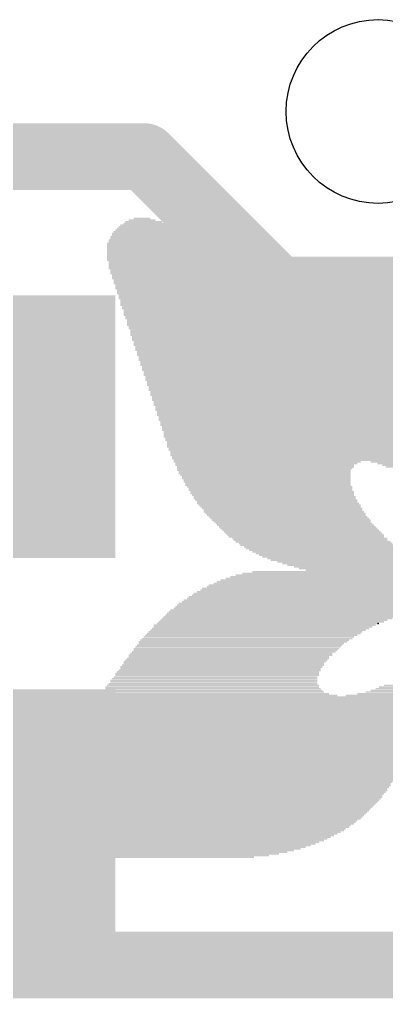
# Model space of a CAD drawing. Extents: x -4.5 to 52.1, y -1.8 to 26.3.
# Drawn here: x 3.08 to 4.477, y 10.003 to 13.73 of the extents above; entities that cross this region are included whole.
import ezdxf

# ---------------------------------------------------------------- set-up
doc = ezdxf.new("R2010")
doc.units = 0
for name, color, linetype in [('1', 12, 'CONTINUOUS'), ('20', 53, 'CONTINUOUS'), ('22', 6, 'CONTINUOUS'), ('23', 40, 'CONTINUOUS')]:
    doc.layers.add(name, color=color, linetype=linetype)

# ---------------------------------------------------------------- blocks, each defined once
blk = doc.blocks.new('RECT')
blk.add_solid([(-0.5, -0.5), (0.5, -0.5), (-0.5, 0.5), (0.5, 0.5)])

msp = doc.modelspace()

# ---------------------------------------------------------------- linework, layer by layer
at = {"layer": '1', "const_width": 0.254}
for points in [[(1.27, 13.208), (3.556, 13.208)], [(3.556, 13.208), (4.064, 12.7)], [(4.064, 12.7), (5.19, 12.7)], [(2.995, 10.13), (2.445, 10.68)], [(5.22, 10.13), (2.995, 10.13)]]:
    msp.add_lwpolyline(points, dxfattribs=at)
at = {"layer": '1', "const_width": 0.127}
for points in [[(3.6009, 13.2529, 1), (3.5111, 13.1631)], [(3.556, 13.1445, 1), (3.556, 13.2715)], [(4.064, 12.7635, 1), (4.064, 12.6365)], [(4.0191, 12.6551, 1), (4.1089, 12.7449)], [(2.9501, 10.0851, 1), (3.0399, 10.1749)]]:
    msp.add_lwpolyline(points, format="xyb", dxfattribs=at)
at = {"layer": '20'}
msp.add_circle((4.445, 13.38), 0.35, dxfattribs=at)
at = {"layer": '23'}
msp.add_point((4.445, 11.43), dxfattribs=at)

# ---------------------------------------------------------------- block references
at = {"layer": '1', "xscale": 2}
for p in [(2.445, 12.18), (2.445, 10.68)]:
    msp.add_blockref('RECT', p, dxfattribs=at)
at = {"layer": '22'}
for p, xscale, yscale in [((3.5465, 12.9731), 0.0635, 0.0063), ((3.5751, 12.935), 0.2477, 0.0063), ((3.5687, 12.9413), 0.2222, 0.0064), ((3.5624, 12.9477), 0.1969, 0.0063), ((3.5592, 12.954), 0.1651, 0.0064), ((3.5529, 12.9604), 0.1397, 0.0063), ((3.5465, 12.9667), 0.1016, 0.0064), ((3.6132, 12.9032), 0.3747, 0.0064), ((3.6227, 12.8969), 0.3937, 0.0063), ((3.5973, 12.9159), 0.3302, 0.0064), ((3.6037, 12.9096), 0.3429, 0.0063), ((3.5878, 12.9223), 0.2985, 0.0063), ((3.5846, 12.9286), 0.2794, 0.0064), ((3.6449, 12.8778), 0.4636, 0.0064), ((3.6544, 12.8715), 0.4826, 0.0063), ((3.6608, 12.8651), 0.4953, 0.0064), ((3.6735, 12.8588), 0.5207, 0.0063), ((3.6386, 12.8841), 0.4381, 0.0063), ((3.6259, 12.8905), 0.4127, 0.0064), ((3.6798, 12.8524), 0.5334, 0.0064), ((3.6925, 12.846), 0.5588, 0.0063), ((3.7116, 12.8334), 0.5969, 0.0063), ((3.7211, 12.827), 0.616, 0.0064), ((3.7306, 12.8207), 0.635, 0.0063), ((3.7021, 12.8397), 0.5779, 0.0064), ((3.7402, 12.8143), 0.6541, 0.0064), ((3.7624, 12.8016), 0.6858, 0.0064), ((3.7719, 12.7953), 0.7048, 0.0063), ((3.7814, 12.7889), 0.7239, 0.0064), ((3.7529, 12.8079), 0.6667, 0.0063), ((3.791, 12.7826), 0.7429, 0.0063), ((3.8227, 12.7635), 0.7938, 0.0064), ((3.8037, 12.7762), 0.7557, 0.0064), ((3.8132, 12.7698), 0.7747, 0.0063), ((3.8354, 12.7572), 0.8064, 0.0063), ((3.8545, 12.7445), 0.8445, 0.0063), ((3.845, 12.7508), 0.8255, 0.0064), ((3.8735, 12.7317), 0.87, 0.0063), ((3.883, 12.7254), 0.889, 0.0064), ((3.8672, 12.7381), 0.8573, 0.0064), ((3.8926, 12.7191), 0.8953, 0.0063), ((3.8989, 12.7127), 0.908, 0.0064), ((3.9053, 12.7064), 0.9207, 0.0063), ((3.9148, 12.7), 0.9271, 0.0064), ((3.9211, 12.6936), 0.9398, 0.0063), ((3.9275, 12.6873), 0.9525, 0.0064), ((3.937, 12.681), 0.9588, 0.0063), ((3.9434, 12.6746), 0.9715, 0.0064), ((3.9497, 12.6683), 0.9842, 0.0063), ((3.9624, 12.6555), 0.997, 0.0063), ((3.9656, 12.6492), 1.0033, 0.0064), ((3.9719, 12.6429), 1.016, 0.0063), ((3.9561, 12.6619), 0.9843, 0.0064), ((3.9783, 12.6365), 1.016, 0.0064), ((3.9815, 12.6302), 1.0223, 0.0063), ((4.0005, 12.6111), 1.0478, 0.0064), ((3.991, 12.6238), 1.0287, 0.0064), ((3.9942, 12.6174), 1.0351, 0.0063), ((4.0037, 12.6048), 1.0541, 0.0063), ((4.0101, 12.5984), 1.0541, 0.0064), ((4.0132, 12.5921), 1.0604, 0.0063), ((4.0196, 12.5857), 1.0605, 0.0064), ((4.0227, 12.5793), 1.0668, 0.0063), ((4.029, 12.573), 1.0795, 0.0064), ((4.0323, 12.5667), 1.0859, 0.0063), ((4.0386, 12.5603), 1.0858, 0.0064), ((4.0418, 12.554), 1.0922, 0.0063), ((4.045, 12.5476), 1.0859, 0.0064), ((4.0513, 12.5412), 1.0986, 0.0063), ((4.0513, 12.5349), 1.0986, 0.0064), ((4.0545, 12.5286), 1.1049, 0.0063), ((4.0609, 12.5222), 1.1049, 0.0064), ((4.064, 12.5159), 1.1112, 0.0063), ((4.0672, 12.5095), 1.1176, 0.0064), ((4.0735, 12.5031), 1.1176, 0.0063), ((4.0735, 12.4968), 1.1176, 0.0064), ((4.0767, 12.4905), 1.124, 0.0063), ((4.0831, 12.4841), 1.1239, 0.0064), ((4.0863, 12.4778), 1.1303, 0.0063), ((4.0863, 12.4714), 1.1303, 0.0064), ((4.0957, 12.4587), 1.1367, 0.0064), ((4.0957, 12.4524), 1.1367, 0.0063), ((4.0926, 12.465), 1.1303, 0.0063), ((4.1021, 12.446), 1.1366, 0.0064), ((4.1021, 12.4397), 1.1366, 0.0063), ((4.1053, 12.4333), 1.143, 0.0064), ((4.1116, 12.4269), 1.143, 0.0063), ((4.1116, 12.4206), 1.143, 0.0064), ((4.1148, 12.4143), 1.1494, 0.0063), ((4.118, 12.4079), 1.143, 0.0064), ((4.1212, 12.4016), 1.1493, 0.0063), ((4.1212, 12.3952), 1.1493, 0.0064), ((4.1275, 12.3889), 1.1494, 0.0063), ((4.1275, 12.3825), 1.1494, 0.0064), ((4.1275, 12.3762), 1.1494, 0.0063), ((4.1338, 12.3698), 1.1493, 0.0064), ((4.1338, 12.3635), 1.1493, 0.0063), ((4.1371, 12.3571), 1.1557, 0.0064), ((4.1402, 12.3508), 1.1494, 0.0063), ((4.1402, 12.3444), 1.1494, 0.0064), ((4.1433, 12.3381), 1.1557, 0.0063), ((4.1466, 12.3317), 1.1493, 0.0064), ((4.1466, 12.3254), 1.1493, 0.0063), ((4.1498, 12.319), 1.1557, 0.0064), ((4.1529, 12.3127), 1.1494, 0.0063), ((4.1529, 12.3063), 1.1494, 0.0064), ((4.1529, 12.3), 1.1494, 0.0063), ((4.1593, 12.2936), 1.1493, 0.0064), ((4.1593, 12.2873), 1.1493, 0.0063), ((4.1593, 12.2809), 1.1493, 0.0064), ((4.1656, 12.2746), 1.1494, 0.0063), ((4.1656, 12.2682), 1.1494, 0.0064), ((4.1656, 12.2619), 1.1494, 0.0063), ((4.1719, 12.2492), 1.1493, 0.0063), ((4.1719, 12.2428), 1.1493, 0.0064), ((4.1688, 12.2555), 1.143, 0.0064), ((4.1751, 12.2365), 1.143, 0.0063), ((4.1783, 12.2301), 1.1494, 0.0064), ((4.1783, 12.2238), 1.1494, 0.0063), ((4.7085, 12.2174), 2.1971, 0.0064), ((4.7085, 12.2111), 2.1971, 0.0063), ((4.7085, 12.2047), 2.1971, 0.0064), ((4.7085, 12.1984), 2.1844, 0.0063), ((4.7085, 12.192), 2.1844, 0.0064), ((4.7085, 12.1857), 2.1844, 0.0063), ((4.7085, 12.1793), 2.1717, 0.0064), ((4.7085, 12.173), 2.1717, 0.0063), ((4.3879, 12.1666), 1.5303, 0.0064), ((4.3815, 12.1603), 1.505, 0.0063), ((4.372, 12.1476), 1.4859, 0.0063), ((4.3752, 12.1539), 1.4923, 0.0064), ((4.3656, 12.1412), 1.4732, 0.0064), ((4.3624, 12.1285), 1.4541, 0.0064), ((4.3657, 12.1349), 1.4605, 0.0063), ((4.3624, 12.1222), 1.4415, 0.0063), ((4.3593, 12.1158), 1.4351, 0.0064), ((4.3561, 12.1095), 1.4288, 0.0063), ((4.3529, 12.1031), 1.4224, 0.0064), ((4.3529, 12.0968), 1.4097, 0.0063), ((4.3498, 12.0904), 1.4033, 0.0064), ((4.3466, 12.0777), 1.3843, 0.0064), ((4.3498, 12.0841), 1.3907, 0.0063), ((4.3466, 12.0714), 1.3843, 0.0063), ((4.3466, 12.065), 1.3716, 0.0064), ((4.3434, 12.0587), 1.3652, 0.0063), ((4.3434, 12.0523), 1.3526, 0.0064), ((4.0227, 12.046), 0.7112, 0.0063), ((4.0196, 12.0396), 0.6921, 0.0064), ((4.718, 12.046), 0.6033, 0.0063), ((4.7275, 12.0396), 0.5715, 0.0064), ((4.0132, 12.0333), 0.6794, 0.0063), ((4.0132, 12.0206), 0.6668, 0.0063), ((4.01, 12.0142), 0.6604, 0.0064), ((4.0164, 12.0269), 0.6731, 0.0064), ((4.0132, 12.0079), 0.654, 0.0063), ((4.0132, 12.0015), 0.654, 0.0064), ((4.734, 12.0333), 0.5461, 0.0063), ((4.7403, 12.0269), 0.5334, 0.0064), ((4.0164, 11.9952), 0.6477, 0.0063), ((4.0196, 11.9888), 0.6413, 0.0064), ((4.0196, 11.9825), 0.6413, 0.0063), ((4.0227, 11.9761), 0.635, 0.0064), ((4.0227, 11.9698), 0.635, 0.0063), ((4.0259, 11.9634), 0.6286, 0.0064), ((4.0259, 11.9571), 0.6286, 0.0063), ((4.0323, 11.9507), 0.6287, 0.0064), ((4.0354, 11.9444), 0.6223, 0.0063), ((4.0354, 11.938), 0.6223, 0.0064), ((4.0418, 11.9317), 0.6223, 0.0063), ((4.0418, 11.9253), 0.6223, 0.0064), ((4.045, 11.919), 0.6159, 0.0063), ((4.0513, 11.9126), 0.616, 0.0064), ((4.0513, 11.9063), 0.616, 0.0063), ((4.0576, 11.8999), 0.6159, 0.0064), ((4.0608, 11.8936), 0.6096, 0.0063), ((4.064, 11.8872), 0.616, 0.0064), ((4.0704, 11.8809), 0.6159, 0.0063), ((4.0735, 11.8745), 0.6096, 0.0064), ((4.0799, 11.8681), 0.6096, 0.0063), ((4.0831, 11.8618), 0.6033, 0.0064), ((4.0862, 11.8555), 0.6096, 0.0063), ((4.0926, 11.8491), 0.6096, 0.0064), ((4.0957, 11.8428), 0.6033, 0.0063), ((4.1021, 11.8364), 0.6032, 0.0064), ((4.1085, 11.83), 0.6033, 0.0063), ((4.1148, 11.8237), 0.6032, 0.0064), ((4.118, 11.8174), 0.5969, 0.0063), ((4.1244, 11.811), 0.5969, 0.0064), ((4.1307, 11.8047), 0.5969, 0.0063), ((4.1371, 11.7983), 0.5969, 0.0064), ((4.1433, 11.7919), 0.5969, 0.0063), ((4.1498, 11.7856), 0.5969, 0.0064), ((4.1561, 11.7793), 0.5969, 0.0063), ((4.1624, 11.7729), 0.5969, 0.0064), ((4.1688, 11.7666), 0.5969, 0.0063), ((4.1719, 11.7602), 0.5905, 0.0064), ((4.1847, 11.7538), 0.5905, 0.0063), ((4.1878, 11.7475), 0.5842, 0.0064), ((4.1974, 11.7412), 0.5905, 0.0063), ((4.2069, 11.7348), 0.5842, 0.0064), ((4.2132, 11.7285), 0.5842, 0.0063), ((4.2228, 11.7221), 0.5779, 0.0064), ((4.2291, 11.7157), 0.5778, 0.0063), ((4.2418, 11.7094), 0.5778, 0.0064), ((4.2514, 11.7031), 0.5715, 0.0063), ((4.2609, 11.6967), 0.5651, 0.0064), ((4.2736, 11.6904), 0.5651, 0.0063), ((4.2831, 11.684), 0.5588, 0.0064), ((4.299, 11.6776), 0.5525, 0.0063), ((4.3117, 11.6713), 0.5525, 0.0064), ((4.3275, 11.665), 0.5334, 0.0063), ((5.1785, 11.6269), 2.4257, 0.0063), ((4.3466, 11.6586), 0.5334, 0.0064), ((4.3593, 11.6523), 0.5207, 0.0063), ((4.3815, 11.6459), 0.5144, 0.0064), ((4.4038, 11.6395), 0.5207, 0.0063), ((5.2737, 11.6332), 2.2098, 0.0064), ((5.1372, 11.5888), 2.6099, 0.0063), ((5.1372, 11.5951), 2.5845, 0.0064), ((5.1435, 11.6014), 2.559, 0.0063), ((5.1498, 11.6078), 2.5337, 0.0064), ((5.1531, 11.6142), 2.5019, 0.0063), ((5.1626, 11.6205), 2.4701, 0.0064), ((4.4386, 11.5507), 1.3653, 0.0063), ((4.4609, 11.557), 1.3843, 0.0064), ((4.4863, 11.5633), 1.4224, 0.0063), ((5.1308, 11.5697), 2.6734, 0.0064), ((5.1308, 11.5761), 2.6606, 0.0063), ((5.134, 11.5824), 2.6289, 0.0064), ((4.3847, 11.5189), 1.3589, 0.0064), ((4.3942, 11.5252), 1.3526, 0.0063), ((4.4038, 11.5316), 1.3589, 0.0064), ((4.4133, 11.538), 1.3525, 0.0063), ((4.426, 11.5443), 1.3653, 0.0064), ((4.3529, 11.4808), 1.397, 0.0064), ((4.3593, 11.4871), 1.3843, 0.0063), ((4.3624, 11.4935), 1.3779, 0.0064), ((4.3656, 11.4999), 1.3716, 0.0063), ((4.372, 11.5062), 1.3716, 0.0064), ((4.3784, 11.5126), 1.3589, 0.0063), ((4.0481, 11.4427), 0.8636, 0.0064), ((4.0609, 11.449), 0.8763, 0.0063), ((4.0735, 11.4554), 0.889, 0.0064), ((4.0926, 11.4618), 0.9144, 0.0063), ((4.1116, 11.4681), 0.9398, 0.0064), ((4.3498, 11.4745), 1.4033, 0.0063), ((3.9878, 11.4046), 0.8192, 0.0064), ((3.9974, 11.4109), 0.8255, 0.0063), ((4.0132, 11.4237), 0.8446, 0.0063), ((4.0069, 11.4173), 0.8319, 0.0064), ((4.0259, 11.43), 0.8446, 0.0064), ((4.0386, 11.4364), 0.8572, 0.0063), ((3.937, 11.3665), 0.7938, 0.0064), ((3.9466, 11.3728), 0.8001, 0.0063), ((3.9529, 11.3792), 0.8001, 0.0064), ((3.9624, 11.3856), 0.8064, 0.0063), ((3.9719, 11.3919), 0.8128, 0.0064), ((3.9783, 11.3983), 0.8128, 0.0063), ((3.9053, 11.3347), 0.7811, 0.0063), ((3.9021, 11.3284), 0.7747, 0.0064), ((3.9116, 11.3411), 0.781, 0.0064), ((3.918, 11.3475), 0.7811, 0.0063), ((3.9306, 11.3602), 0.7937, 0.0063), ((3.9243, 11.3538), 0.781, 0.0064), ((3.8672, 11.2903), 0.7683, 0.0064), ((3.8735, 11.2967), 0.7684, 0.0063), ((3.8767, 11.303), 0.762, 0.0064), ((3.8831, 11.3094), 0.7747, 0.0063), ((3.8862, 11.3157), 0.7684, 0.0064), ((3.8958, 11.3221), 0.7747, 0.0063), ((3.8481, 11.2649), 0.7684, 0.0064), ((3.8449, 11.2586), 0.762, 0.0063), ((3.8545, 11.2713), 0.7683, 0.0063), ((3.8608, 11.284), 0.7684, 0.0063), ((3.8576, 11.2776), 0.762, 0.0064), ((3.8227, 11.2205), 0.781, 0.0063), ((3.8258, 11.2268), 0.7747, 0.0064), ((3.8323, 11.2395), 0.7747, 0.0064), ((3.8323, 11.2332), 0.7747, 0.0063), ((3.8354, 11.2459), 0.7684, 0.0063), ((3.8418, 11.2522), 0.7683, 0.0064), ((3.8132, 11.1887), 0.8128, 0.0064), ((3.8164, 11.1824), 0.8191, 0.0063), ((3.8164, 11.1951), 0.8065, 0.0063), ((3.8164, 11.2014), 0.7937, 0.0064), ((3.8195, 11.2141), 0.7874, 0.0064), ((3.8195, 11.2078), 0.7874, 0.0063), ((4.6292, 11.1824), 0.3873, 0.0063), ((4.6355, 11.1887), 0.3746, 0.0064), ((4.645, 11.1951), 0.3556, 0.0063), ((4.0989, 11.1443), 1.4478, 0.0063), ((4.1021, 11.1506), 1.4414, 0.0064), ((3.8386, 11.157), 0.9017, 0.0063), ((3.8164, 11.1697), 0.8445, 0.0063), ((3.8259, 11.1633), 0.8636, 0.0064), ((3.8164, 11.176), 0.8319, 0.0064), ((4.572, 11.157), 0.5016, 0.0063), ((4.5942, 11.1633), 0.4572, 0.0064), ((4.6101, 11.1697), 0.4254, 0.0063), ((4.6196, 11.176), 0.4064, 0.0064), ((4.0862, 11.1062), 1.4732, 0.0063), ((4.0894, 11.1189), 1.4668, 0.0063), ((4.0894, 11.1125), 1.4668, 0.0064), ((4.0926, 11.1252), 1.4605, 0.0064), ((4.0957, 11.1316), 1.4541, 0.0063), ((4.0989, 11.1379), 1.4478, 0.0064), ((4.0735, 11.0744), 1.4986, 0.0064), ((4.0735, 11.0681), 1.4986, 0.0063), ((4.0767, 11.0808), 1.4922, 0.0063), ((4.0799, 11.0935), 1.4859, 0.0063), ((4.0799, 11.0871), 1.4859, 0.0064), ((4.0831, 11.0998), 1.4795, 0.0064), ((4.0609, 11.03), 1.5367, 0.0063), ((4.064, 11.0363), 1.5304, 0.0064), ((4.0672, 11.049), 1.524, 0.0064), ((4.0672, 11.0427), 1.524, 0.0063), ((4.0704, 11.0554), 1.5177, 0.0063), ((4.0736, 11.0617), 1.5113, 0.0064), ((4.0513, 10.9982), 1.5684, 0.0064), ((4.0545, 10.9919), 1.5748, 0.0063), ((4.0545, 11.0046), 1.5621, 0.0063), ((4.0576, 11.0109), 1.5557, 0.0064), ((4.0608, 11.0236), 1.5494, 0.0064), ((4.0608, 11.0173), 1.5494, 0.0063), ((4.045, 10.9601), 1.6065, 0.0064), ((4.0481, 10.9728), 1.6002, 0.0064), ((4.0481, 10.9665), 1.6002, 0.0063), ((4.0482, 10.9792), 1.5875, 0.0063), ((4.0513, 10.9855), 1.5812, 0.0064), ((4.0386, 10.9284), 1.6446, 0.0063), ((4.0386, 10.922), 1.6446, 0.0064), ((4.0418, 10.9347), 1.6383, 0.0064), ((4.0418, 10.9474), 1.6256, 0.0064), ((4.0418, 10.9411), 1.6256, 0.0063), ((4.0418, 10.9538), 1.6129, 0.0063), ((3.8608, 10.8839), 1.3526, 0.0064), ((3.8672, 10.8902), 1.3525, 0.0063), ((4.0354, 10.903), 1.6764, 0.0063), ((4.0354, 10.8966), 1.6764, 0.0064), ((4.0354, 10.9093), 1.6637, 0.0064), ((4.0386, 10.9157), 1.6574, 0.0063), ((3.8386, 10.8521), 1.3589, 0.0063), ((3.8354, 10.8458), 1.3526, 0.0064), ((3.8418, 10.8585), 1.3525, 0.0064), ((3.8481, 10.8649), 1.3526, 0.0063), ((3.8545, 10.8776), 1.3525, 0.0063), ((3.8545, 10.8712), 1.3525, 0.0064), ((3.8069, 10.8077), 1.3589, 0.0064), ((3.8132, 10.814), 1.3589, 0.0063), ((3.8164, 10.8204), 1.3525, 0.0064), ((3.8258, 10.8331), 1.3589, 0.0064), ((3.8227, 10.8268), 1.3526, 0.0063), ((3.8291, 10.8395), 1.3525, 0.0063), ((3.7814, 10.7696), 1.3589, 0.0064), ((3.7846, 10.7759), 1.3526, 0.0063), ((3.7942, 10.7887), 1.3589, 0.0063), ((3.791, 10.7823), 1.3525, 0.0064), ((3.8005, 10.795), 1.3589, 0.0064), ((3.8037, 10.8014), 1.3525, 0.0063), ((3.756, 10.7378), 1.3462, 0.0063), ((3.7529, 10.7315), 1.3399, 0.0064), ((3.7624, 10.7442), 1.3462, 0.0064), ((3.7656, 10.7506), 1.3525, 0.0063), ((3.7719, 10.7569), 1.3526, 0.0064), ((3.7751, 10.7633), 1.3589, 0.0063), ((3.7338, 10.7061), 1.3272, 0.0064), ((3.7306, 10.6997), 1.3208, 0.0063), ((3.737, 10.7125), 1.3335, 0.0063), ((3.7275, 10.6934), 1.3145, 0.0064), ((3.7465, 10.7252), 1.3398, 0.0063), ((3.7434, 10.7188), 1.3335, 0.0064), ((3.7147, 10.6807), 1.3017, 0.0064), ((3.7211, 10.6871), 1.3144, 0.0063), ((3.7116, 10.6744), 1.2954, 0.0063), ((3.7084, 10.668), 1.289, 0.0064), ((3.7021, 10.6616), 1.2763, 0.0063), ((3.6957, 10.649), 1.251, 0.0063), ((3.6925, 10.6426), 1.2446, 0.0064), ((3.6862, 10.6363), 1.2319, 0.0063), ((3.7021, 10.6553), 1.2637, 0.0064), ((3.683, 10.6299), 1.2128, 0.0064), ((3.6766, 10.6235), 1.2001, 0.0063), ((3.6703, 10.6172), 1.1874, 0.0064), ((3.6671, 10.6109), 1.1684, 0.0063), ((3.664, 10.6045), 1.1493, 0.0064), ((3.6545, 10.5982), 1.1303, 0.0063), ((3.6513, 10.5918), 1.1113, 0.0064), ((3.6449, 10.5854), 1.0858, 0.0063), ((3.6354, 10.5791), 1.0668, 0.0064), ((3.629, 10.5728), 1.0414, 0.0063), ((3.6195, 10.5664), 1.0096, 0.0064), ((3.6132, 10.5601), 0.9715, 0.0063), ((3.6037, 10.5537), 0.9271, 0.0064), ((3.591, 10.5473), 0.8763, 0.0063), ((3.5751, 10.541), 0.7937, 0.0064)]:
    msp.add_blockref('RECT', p, dxfattribs=dict(at, xscale=xscale, yscale=yscale))

doc.saveas('drawing.dxf')
